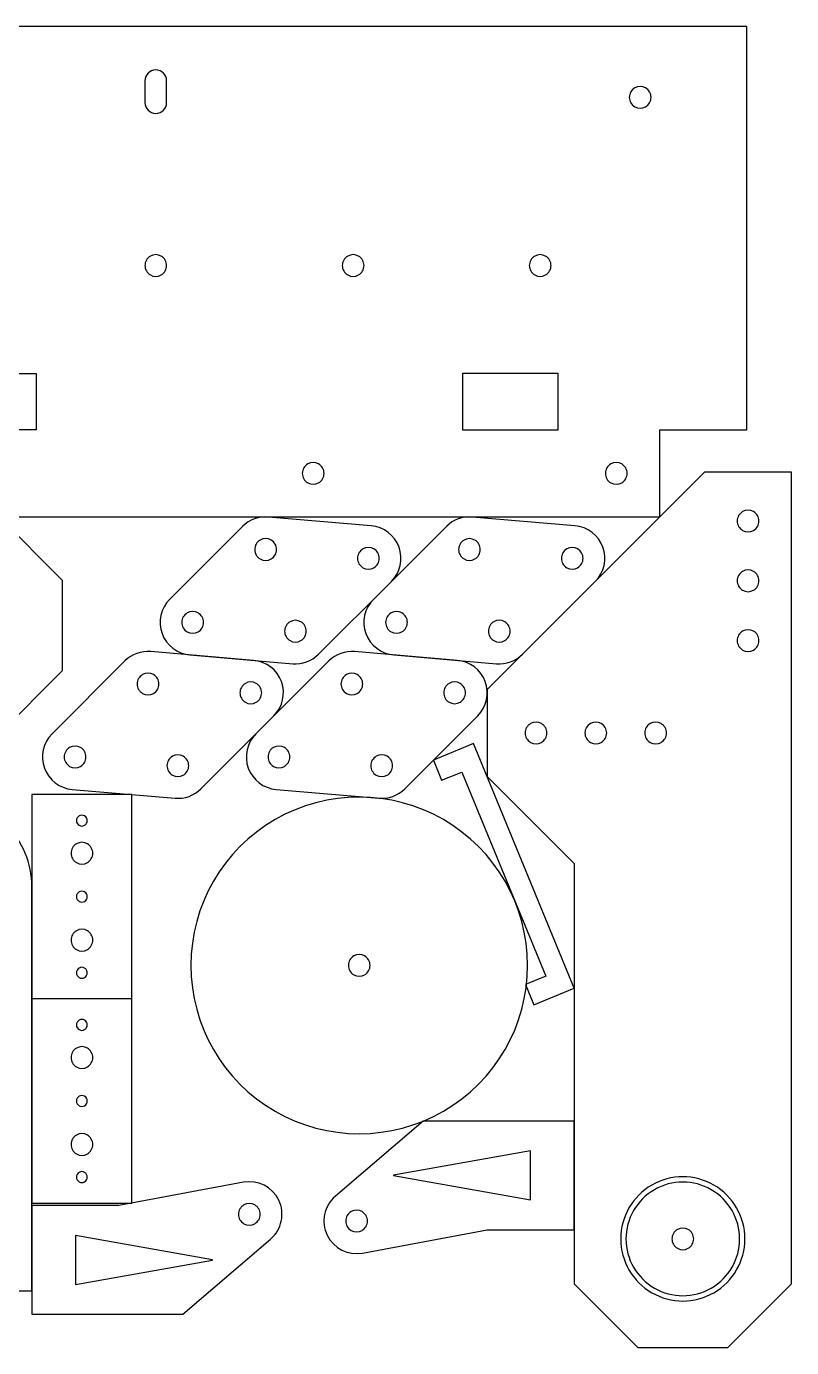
# Model space of a CAD drawing. Extents: x 0 to 508, y 0 to 304.
# Drawn here: x 332.2 to 508.1, y 0.1 to 304 of the extents above; entities that cross this region are included whole.
import ezdxf

# ---------------------------------------------------------------- set-up
doc = ezdxf.new("R2010")
doc.units = 0
doc.layers.get('0').update_dxf_attribs({"linetype": 'CONTINUOUS'})

msp = doc.modelspace()

# ---------------------------------------------------------------- linework, layer by layer
at = {"color": 7}
for points in [[(497.820765, 304.010272), (318.470756, 304.010272)], [(497.820765, 211.190258), (497.820765, 304.010272)], [(359.457942, 291.51027), (359.457942, 286.510254)], [(364.457932, 286.510254), (364.457932, 291.51027)], [(318.470756, 224.190264), (334.470745, 224.190264)], [(334.470745, 224.190264), (334.470745, 211.190258)], [(454.47077, 211.190258), (454.47077, 224.190264), (432.470772, 224.190264), (432.470772, 211.190258)], [(334.470745, 211.190258), (318.470756, 211.190258)], [(432.470772, 211.190258), (454.47077, 211.190258)], [(477.820752, 211.190258), (497.820765, 211.190258)], [(477.820752, 191.190264), (477.820752, 211.190258)], [(488.120769, 201.490265), (438.120764, 151.490262)], [(508.120782, 201.490265), (488.120769, 201.490265)], [(508.120782, 14.764925), (508.120782, 201.490265)], [(318.470756, 191.190264), (477.820752, 191.190264)], [(340.490757, 176.545595), (325.846122, 191.190264)], [(381.905351, 188.993563), (365.138547, 172.226748)], [(411.473332, 189.142434), (387.847734, 191.162988)], [(428.7647, 188.993563), (411.997895, 172.226748)], [(458.332734, 189.142434), (434.707109, 191.162988)], [(340.490757, 155.834919), (340.490757, 176.545595)], [(399.370735, 159.599609), (416.137566, 176.366408)], [(446.230084, 159.599609), (462.996915, 176.366408)], [(354.871523, 158.050066), (338.104692, 141.283251)], [(384.439504, 158.198944), (360.813932, 160.219483)], [(369.802754, 159.45073), (393.428352, 157.430176)], [(401.730871, 158.050066), (384.964067, 141.283251)], [(431.298879, 158.198944), (407.673281, 160.219483)], [(416.662103, 159.45073), (440.287728, 157.430176)], [(325.846122, 141.190266), (340.490757, 155.834919)], [(438.120764, 151.490262), (438.120764, 131.490265)], [(372.336907, 128.656109), (389.103711, 145.422911)], [(419.196282, 128.656109), (435.96306, 145.422911)], [(435.023577, 139.031967), (425.773241, 135.233079)], [(458.120776, 82.789993), (435.023577, 139.031967)], [(425.773241, 135.233079), (427.672685, 130.607924)], [(427.672685, 130.607924), (432.297866, 132.50736)], [(432.297866, 132.50736), (451.596178, 85.515712)], [(438.120764, 131.490265), (458.120776, 111.490271)], [(342.768925, 128.507233), (366.394524, 126.486679)], [(389.628274, 128.507233), (413.253872, 126.486679)], [(356.47077, 127.335404), (333.470779, 127.335404)], [(333.470779, 127.335404), (333.470779, 80.3354)], [(356.47077, 80.3354), (356.47077, 127.335404)], [(458.120776, 111.490271), (458.120776, 14.764925)], [(333.470779, 13.19026), (333.470779, 106.190269)], [(451.596178, 85.515712), (446.970997, 83.616263)], [(446.970997, 83.616263), (448.87044, 78.991105)], [(448.87044, 78.991105), (458.120776, 82.789993)], [(356.47077, 80.3354), (333.470779, 80.3354), (333.470779, 33.335407)], [(356.47077, 33.335407), (356.47077, 80.3354)], [(423.408713, 52.226057), (403.236906, 34.91797)], [(458.120776, 52.226057), (423.408713, 52.226057)], [(458.120776, 27.226051), (458.120776, 52.226057)], [(448.12077, 45.339098), (416.578706, 39.77739)], [(448.12077, 34.112981), (448.12077, 45.339098)], [(416.578706, 39.77739), (416.578706, 39.674689)], [(416.578706, 39.674689), (448.12077, 34.112981)], [(382.087173, 38.143566), (353.470792, 32.772294)], [(333.470779, 33.335407), (356.47077, 33.335407)], [(333.470779, 32.772294), (333.470779, 7.772318)], [(353.470792, 32.772294), (333.470779, 32.772294)], [(343.470759, 25.885365), (343.470759, 14.659248)], [(375.012823, 20.323654), (343.470759, 25.885365)], [(368.182816, 7.772318), (388.354596, 25.080373)], [(409.504356, 21.854779), (438.120764, 27.226051)], [(438.120764, 27.226051), (458.120776, 27.226051)], [(343.470759, 14.659248), (375.012823, 20.220956)], [(375.012823, 20.220956), (375.012823, 20.323654)], [(260.470756, 13.19026), (333.470779, 13.19026)], [(458.120776, 14.764925), (472.765438, 0.120272)], [(493.476095, 0.120272), (508.120782, 14.764925)], [(333.470779, 7.772318), (368.182816, 7.772318)], [(472.765437, 0.120272), (493.476095, 0.120272)]]:
    msp.add_lwpolyline(points, dxfattribs=at)
for points in [[(475.820766, 287.696037)], [(364.457932, 249.010276)], [(409.833604, 249.010276)], [(452.833581, 249.010276)], [(400.645762, 201.190262)], [(470.320767, 201.190262)], [(500.620771, 190.240264)], [(389.708681, 183.690167)], [(436.568056, 183.690167)], [(413.334253, 181.669714)], [(460.193628, 181.669714)], [(500.620771, 176.490262)], [(372.941824, 166.92345)], [(396.567422, 164.902997)], [(419.801199, 166.92345)], [(443.426771, 164.902997)], [(500.620771, 162.740263)], [(362.674853, 152.746673)], [(409.534201, 152.746673)], [(386.300424, 150.726217)], [(433.1598, 150.726217)], [(451.870762, 141.490263)], [(465.620761, 141.490263)], [(479.37076, 141.490263)], [(345.907995, 135.979953)], [(369.533567, 133.959499)], [(392.76737, 135.979953)], [(416.392942, 133.959499)], [(346.220759, 121.3354)], [(347.470756, 113.8354)], [(346.220759, 103.835398)], [(347.470756, 93.8354)], [(346.220759, 86.335399)], [(411.226159, 88.032638)], [(447.426159, 88.032638)], [(346.220759, 74.335399)], [(347.470756, 66.835401)], [(346.220759, 56.8354)], [(347.470756, 46.835399)], [(346.220759, 39.3354)], [(385.97078, 30.772301)], [(410.620766, 29.226044)], [(485.620774, 25.120261)], [(496.189079, 25.120261)], [(497.408279, 25.120261)]]:
    msp.add_lwpolyline(points, close=True, dxfattribs=at)
for points in [[(361.957937, 294.005257), (360.579183, 294.005257), (359.460707, 292.889022), (359.457943, 291.51027)], [(364.457932, 291.51027), (364.455168, 292.889022), (363.336692, 294.005257), (361.957937, 294.005257)], [(472.069324, 289.865278), (471.295087, 289.417581), (470.818983, 288.590393), (470.820776, 287.696037)], [(474.572218, 289.865278), (473.797981, 290.312975), (472.843562, 290.312975), (472.069324, 289.865278)], [(475.820766, 287.696037), (475.82256, 288.590393), (475.346456, 289.417581), (474.572218, 289.865278)], [(359.457942, 286.510254), (359.460707, 285.131502), (360.579183, 284.015267), (361.957937, 284.015267)], [(361.957937, 284.015267), (363.336692, 284.015267), (364.455168, 285.131502), (364.457932, 286.510254)], [(470.820776, 287.696037), (470.818983, 286.80168), (471.295087, 285.974493), (472.069324, 285.526796)], [(474.572218, 285.526796), (475.346456, 285.974493), (475.82256, 286.80168), (475.820766, 287.696037)], [(472.069324, 285.526796), (472.843562, 285.079099), (473.797981, 285.079099), (474.572218, 285.526796)], [(360.70649, 251.179517), (359.932253, 250.73182), (359.456149, 249.904632), (359.457943, 249.010276)], [(363.209385, 251.179517), (362.435147, 251.627214), (361.480728, 251.627214), (360.70649, 251.179517)], [(364.457932, 249.010276), (364.459726, 249.904632), (363.983622, 250.73182), (363.209385, 251.179517)], [(406.083591, 251.175346), (405.310086, 250.728763), (404.833587, 249.903443), (404.833587, 249.010276)], [(408.5836, 251.175346), (407.810094, 251.62193), (406.857097, 251.62193), (406.083591, 251.175346)], [(409.833604, 249.010276), (409.833604, 249.903443), (409.357105, 250.728763), (408.5836, 251.175346)], [(449.082139, 251.179517), (448.307901, 250.73182), (447.831798, 249.904632), (447.833591, 249.010276)], [(451.585033, 251.179517), (450.810795, 251.627214), (449.856377, 251.627214), (449.082139, 251.179517)], [(452.833581, 249.010276), (452.835375, 249.904632), (452.359271, 250.73182), (451.585033, 251.179517)], [(359.457943, 249.010276), (359.456149, 248.115919), (359.932253, 247.288732), (360.70649, 246.841035)], [(360.70649, 246.841035), (361.480728, 246.393338), (362.435147, 246.393338), (363.209385, 246.841035)], [(363.209385, 246.841035), (363.983622, 247.288732), (364.459726, 248.115919), (364.457932, 249.010276)], [(404.833587, 249.010276), (404.833587, 248.117109), (405.310086, 247.291789), (406.083591, 246.845205)], [(406.083591, 246.845205), (406.857097, 246.398622), (407.810094, 246.398622), (408.5836, 246.845205)], [(408.5836, 246.845205), (409.357105, 247.291789), (409.833604, 248.117109), (409.833604, 249.010276)], [(447.833591, 249.010276), (447.831798, 248.115919), (448.307901, 247.288732), (449.082139, 246.841035)], [(449.082139, 246.841035), (449.856377, 246.393338), (450.810795, 246.393338), (451.585033, 246.841035)], [(451.585033, 246.841035), (452.359271, 247.288732), (452.835375, 248.115919), (452.833581, 249.010276)], [(399.397214, 203.359503), (398.622976, 203.8072), (397.668558, 203.8072), (396.89432, 203.359503)], [(469.072219, 203.359503), (468.297981, 203.8072), (467.343563, 203.8072), (466.569325, 203.359503)], [(396.89432, 203.359503), (396.120082, 202.911806), (395.643979, 202.084618), (395.645772, 201.190262)], [(395.645772, 201.190262), (395.643979, 200.295906), (396.120082, 199.468718), (396.89432, 199.021021)], [(400.645762, 201.190262), (400.647556, 202.084618), (400.171452, 202.911806), (399.397214, 203.359503)], [(399.397214, 199.021021), (400.171452, 199.468718), (400.647556, 200.295906), (400.645762, 201.190262)], [(466.569325, 203.359503), (465.795087, 202.911806), (465.318983, 202.084618), (465.320777, 201.190262)], [(465.320777, 201.190262), (465.318983, 200.295906), (465.795087, 199.468718), (466.569325, 199.021021)], [(470.320767, 201.190262), (470.32256, 202.084618), (469.846457, 202.911806), (469.072219, 203.359503)], [(469.072219, 199.021021), (469.846457, 199.468718), (470.32256, 200.295906), (470.320767, 201.190262)], [(396.89432, 199.021021), (397.668558, 198.573324), (398.622976, 198.573324), (399.397214, 199.021021)], [(466.569325, 199.021021), (467.343563, 198.573324), (468.297981, 198.573324), (469.072219, 199.021021)], [(496.870758, 192.405334), (496.097253, 191.958751), (495.620754, 191.133431), (495.620754, 190.240264)], [(499.370767, 192.405334), (498.597261, 192.851918), (497.644264, 192.851918), (496.870758, 192.405334)], [(500.620771, 190.240264), (500.620771, 191.133431), (500.144272, 191.958751), (499.370767, 192.405334)], [(387.847734, 191.162985), (385.643951, 191.351457), (383.469349, 190.557561), (381.905351, 188.993563)], [(417.879456, 184.241738), (416.87898, 186.982204), (414.380128, 188.893839), (411.473359, 189.142436)], [(434.707109, 191.162985), (432.503318, 191.351465), (430.328704, 190.557569), (428.7647, 188.993563)], [(464.738804, 184.241738), (463.738329, 186.982204), (461.239477, 188.893839), (458.332708, 189.142436)], [(495.620754, 190.240264), (495.620754, 189.347097), (496.097253, 188.521777), (496.870758, 188.075193)], [(499.370767, 188.075193), (500.144272, 188.521777), (500.620771, 189.347097), (500.620771, 190.240264)], [(385.957239, 185.859408), (385.183001, 185.411712), (384.706897, 184.584524), (384.708691, 183.690167)], [(388.460133, 185.859408), (387.685895, 186.307105), (386.731477, 186.307105), (385.957239, 185.859408)], [(389.708681, 183.690167), (389.710475, 184.584524), (389.234371, 185.411712), (388.460133, 185.859408)], [(432.818044, 185.855238), (432.044539, 185.408655), (431.56804, 184.583334), (431.56804, 183.690167)], [(435.318052, 185.855238), (434.544547, 186.301821), (433.591549, 186.301821), (432.818044, 185.855238)], [(436.568056, 183.690167), (436.568056, 184.583334), (436.091557, 185.408655), (435.318052, 185.855238)], [(496.870758, 188.075193), (497.644264, 187.62861), (498.597261, 187.62861), (499.370767, 188.075193)], [(384.708691, 183.690167), (384.706897, 182.795811), (385.183001, 181.968623), (385.957239, 181.520926)], [(388.460133, 181.520926), (389.234371, 181.968623), (389.710475, 182.795811), (389.708681, 183.690167)], [(409.582811, 183.838955), (408.808573, 183.391258), (408.332469, 182.56407), (408.334263, 181.669714)], [(412.085705, 183.838955), (411.311467, 184.286652), (410.357049, 184.286652), (409.582811, 183.838955)], [(413.334253, 181.669714), (413.336046, 182.56407), (412.859943, 183.391258), (412.085705, 183.838955)], [(416.137566, 176.366413), (418.200466, 178.429312), (418.879932, 181.501272), (417.879456, 184.241738)], [(431.56804, 183.690167), (431.56804, 182.797), (432.044539, 181.97168), (432.818044, 181.525097)], [(435.318052, 181.525097), (436.091557, 181.97168), (436.568056, 182.797), (436.568056, 183.690167)], [(456.443616, 183.834784), (455.670111, 183.388201), (455.193612, 182.562881), (455.193612, 181.669714)], [(458.943624, 183.834784), (458.170119, 184.281368), (457.217121, 184.281368), (456.443616, 183.834784)], [(460.193628, 181.669714), (460.193628, 182.562881), (459.717129, 183.388201), (458.943624, 183.834784)], [(462.996915, 176.366413), (465.059814, 178.429312), (465.73928, 181.501272), (464.738804, 184.241738)], [(385.957239, 181.520926), (386.731477, 181.07323), (387.685895, 181.07323), (388.460133, 181.520926)], [(408.334263, 181.669714), (408.332469, 180.775357), (408.808573, 179.94817), (409.582811, 179.500473)], [(409.582811, 179.500473), (410.357049, 179.052776), (411.311467, 179.052776), (412.085705, 179.500473)], [(412.085705, 179.500473), (412.859943, 179.94817), (413.336046, 180.775357), (413.334253, 181.669714)], [(432.818044, 181.525097), (433.591549, 181.078513), (434.544547, 181.078513), (435.318052, 181.525097)], [(455.193612, 181.669714), (455.193612, 180.776547), (455.670111, 179.951227), (456.443616, 179.504643)], [(456.443616, 179.504643), (457.217121, 179.05806), (458.170119, 179.05806), (458.943624, 179.504643)], [(458.943624, 179.504643), (459.717129, 179.951227), (460.193628, 180.776547), (460.193628, 181.669714)], [(496.870758, 178.655333), (496.097253, 178.208749), (495.620754, 177.383429), (495.620754, 176.490262)], [(495.620754, 176.490262), (495.620754, 175.597095), (496.097253, 174.771775), (496.870758, 174.325192)], [(499.370767, 178.655333), (498.597261, 179.101916), (497.644264, 179.101916), (496.870758, 178.655333)], [(500.620771, 176.490262), (500.620771, 177.383429), (500.144272, 178.208749), (499.370767, 178.655333)], [(499.370767, 174.325192), (500.144272, 174.771775), (500.620771, 175.597095), (500.620771, 176.490262)], [(496.870758, 174.325192), (497.644264, 173.878608), (498.597261, 173.878608), (499.370767, 174.325192)], [(365.138547, 172.226751), (363.075649, 170.163851), (362.396184, 167.091893), (363.39666, 164.351428)], [(411.997895, 172.226751), (409.934998, 170.163851), (409.255533, 167.091893), (410.256009, 164.351428)], [(369.190382, 169.092691), (368.416144, 168.644994), (367.94004, 167.817807), (367.941834, 166.92345)], [(371.693276, 169.092691), (370.919038, 169.540388), (369.964619, 169.540388), (369.190382, 169.092691)], [(372.941824, 166.92345), (372.943617, 167.817807), (372.467513, 168.644994), (371.693276, 169.092691)], [(395.317418, 167.068067), (394.543913, 167.514651), (393.590915, 167.514651), (392.81741, 167.068067)], [(416.049757, 169.092691), (415.275519, 168.644994), (414.799415, 167.817807), (414.801209, 166.92345)], [(418.552651, 169.092691), (417.778413, 169.540388), (416.823995, 169.540388), (416.049757, 169.092691)], [(419.801199, 166.92345), (419.802992, 167.817807), (419.326889, 168.644994), (418.552651, 169.092691)], [(442.178223, 167.072238), (441.403985, 167.519934), (440.449566, 167.519934), (439.675329, 167.072238)], [(363.39666, 164.351428), (364.397135, 161.610963), (366.895986, 159.699328), (369.802754, 159.45073)], [(367.941834, 166.92345), (367.94004, 166.029094), (368.416144, 165.201906), (369.190382, 164.754209)], [(369.190382, 164.754209), (369.964619, 164.306512), (370.919038, 164.306512), (371.693276, 164.754209)], [(371.693276, 164.754209), (372.467513, 165.201906), (372.943617, 166.029094), (372.941824, 166.92345)], [(392.81741, 167.068067), (392.043904, 166.621484), (391.567405, 165.796163), (391.567405, 164.902997)], [(391.567405, 164.902997), (391.567405, 164.00983), (392.043904, 163.184509), (392.81741, 162.737926)], [(396.567422, 164.902997), (396.567422, 165.796163), (396.090923, 166.621484), (395.317418, 167.068067)], [(395.317418, 162.737926), (396.090923, 163.184509), (396.567422, 164.00983), (396.567422, 164.902997)], [(410.256009, 164.351428), (411.256484, 161.610963), (413.755335, 159.699328), (416.662103, 159.45073)], [(414.801209, 166.92345), (414.799415, 166.029094), (415.275519, 165.201906), (416.049757, 164.754209)], [(416.049757, 164.754209), (416.823995, 164.306512), (417.778413, 164.306512), (418.552651, 164.754209)], [(418.552651, 164.754209), (419.326889, 165.201906), (419.802992, 166.029094), (419.801199, 166.92345)], [(439.675329, 167.072238), (438.901091, 166.624541), (438.424987, 165.797353), (438.426781, 164.902997)], [(438.426781, 164.902997), (438.424987, 164.00864), (438.901091, 163.181452), (439.675329, 162.733756)], [(443.426771, 164.902997), (443.428564, 165.797353), (442.95246, 166.624541), (442.178223, 167.072238)], [(442.178223, 162.733756), (442.95246, 163.181452), (443.428564, 164.00864), (443.426771, 164.902997)], [(496.870758, 164.905334), (496.097253, 164.45875), (495.620754, 163.63343), (495.620754, 162.740263)], [(499.370767, 164.905334), (498.597261, 165.351917), (497.644264, 165.351917), (496.870758, 164.905334)], [(500.620771, 162.740263), (500.620771, 163.63343), (500.144272, 164.45875), (499.370767, 164.905334)], [(392.81741, 162.737926), (393.590915, 162.291342), (394.543913, 162.291342), (395.317418, 162.737926)], [(439.675329, 162.733756), (440.449566, 162.286059), (441.403985, 162.286059), (442.178223, 162.733756)], [(495.620754, 162.740263), (495.620754, 161.847096), (496.097253, 161.021776), (496.870758, 160.575193)], [(499.370767, 160.575193), (500.144272, 161.021776), (500.620771, 161.847096), (500.620771, 162.740263)], [(360.813906, 160.219488), (358.610123, 160.40796), (356.435521, 159.614064), (354.871523, 158.050066)], [(390.845627, 153.298241), (389.845151, 156.038707), (387.346299, 157.950342), (384.43953, 158.198939)], [(393.428352, 157.430182), (395.632135, 157.241709), (397.806737, 158.035604), (399.370735, 159.599601)], [(407.673281, 160.219488), (405.469489, 160.407968), (403.294875, 159.614072), (401.730871, 158.050066)], [(437.704976, 153.298241), (436.7045, 156.038707), (434.205648, 157.950342), (431.298879, 158.198939)], [(440.287701, 157.430182), (442.491492, 157.241701), (444.666106, 158.035596), (446.23011, 159.599601)], [(496.870758, 160.575193), (497.644264, 160.128609), (498.597261, 160.128609), (499.370767, 160.575193)], [(361.426305, 154.915914), (360.652067, 155.363611), (359.697648, 155.363611), (358.92341, 154.915914)], [(408.285653, 154.915914), (407.511415, 155.363611), (406.556997, 155.363611), (405.782759, 154.915914)], [(358.92341, 154.915914), (358.149173, 154.468217), (357.673069, 153.641029), (357.674863, 152.746673)], [(357.674863, 152.746673), (357.673069, 151.852317), (358.149173, 151.025129), (358.92341, 150.577432)], [(362.674853, 152.746673), (362.676646, 153.641029), (362.200542, 154.468217), (361.426305, 154.915914)], [(361.426305, 150.577432), (362.200542, 151.025129), (362.676646, 151.852317), (362.674853, 152.746673)], [(382.548982, 152.895458), (381.774745, 152.447761), (381.298641, 151.620573), (381.300434, 150.726217)], [(385.051876, 152.895458), (384.277639, 153.343154), (383.32322, 153.343154), (382.548982, 152.895458)], [(386.300424, 150.726217), (386.302218, 151.620573), (385.826114, 152.447761), (385.051876, 152.895458)], [(389.103738, 145.422916), (391.166637, 147.485815), (391.846103, 150.557775), (390.845627, 153.298241)], [(405.782759, 154.915914), (405.008521, 154.468217), (404.532418, 153.641029), (404.534211, 152.746673)], [(404.534211, 152.746673), (404.532418, 151.852317), (405.008521, 151.025129), (405.782759, 150.577432)], [(409.534201, 152.746673), (409.535995, 153.641029), (409.059891, 154.468217), (408.285653, 154.915914)], [(408.285653, 150.577432), (409.059891, 151.025129), (409.535995, 151.852317), (409.534201, 152.746673)], [(429.409787, 152.891287), (428.636282, 152.444704), (428.159783, 151.619384), (428.159783, 150.726217)], [(431.909795, 152.891287), (431.13629, 153.337871), (430.183292, 153.337871), (429.409787, 152.891287)], [(433.1598, 150.726217), (433.1598, 151.619384), (432.683301, 152.444704), (431.909795, 152.891287)], [(435.963086, 145.422916), (438.025986, 147.485815), (438.705452, 150.557775), (437.704976, 153.298241)], [(358.92341, 150.577432), (359.697648, 150.129735), (360.652067, 150.129735), (361.426305, 150.577432)], [(381.300434, 150.726217), (381.298641, 149.83186), (381.774745, 149.004673), (382.548982, 148.556976)], [(385.051876, 148.556976), (385.826114, 149.004673), (386.302218, 149.83186), (386.300424, 150.726217)], [(405.782759, 150.577432), (406.556997, 150.129735), (407.511415, 150.129735), (408.285653, 150.577432)], [(428.159783, 150.726217), (428.159783, 149.83305), (428.636282, 149.007729), (429.409787, 148.561146)], [(431.909796, 148.561146), (432.683301, 149.007729), (433.1598, 149.83305), (433.1598, 150.726217)], [(382.548982, 148.556976), (383.32322, 148.109279), (384.277639, 148.109279), (385.051876, 148.556976)], [(429.409787, 148.561146), (430.183292, 148.114562), (431.13629, 148.114562), (431.909796, 148.561146)], [(448.11932, 143.659504), (447.345083, 143.211808), (446.868979, 142.38462), (446.870772, 141.490263)], [(450.622215, 143.659504), (449.847977, 144.107201), (448.893558, 144.107201), (448.11932, 143.659504)], [(451.870762, 141.490263), (451.872556, 142.38462), (451.396452, 143.211808), (450.622215, 143.659504)], [(461.869319, 143.659504), (461.095082, 143.211808), (460.618978, 142.38462), (460.620771, 141.490263)], [(464.372213, 143.659504), (463.597976, 144.107201), (462.643557, 144.107201), (461.869319, 143.659504)], [(465.620761, 141.490263), (465.622555, 142.38462), (465.146451, 143.211808), (464.372213, 143.659504)], [(475.619318, 143.659504), (474.845081, 143.211808), (474.368977, 142.38462), (474.37077, 141.490263)], [(478.122212, 143.659504), (477.347975, 144.107201), (476.393556, 144.107201), (475.619318, 143.659504)], [(479.37076, 141.490263), (479.372554, 142.38462), (478.89645, 143.211808), (478.122212, 143.659504)], [(338.104692, 141.283253), (336.041794, 139.220354), (335.362329, 136.148396), (336.362805, 133.407931)], [(384.964067, 141.283253), (382.901169, 139.220354), (382.221704, 136.148396), (383.22218, 133.407931)], [(446.870772, 141.490263), (446.868979, 140.595907), (447.345083, 139.768719), (448.11932, 139.321022)], [(450.622215, 139.321022), (451.396452, 139.768719), (451.872556, 140.595907), (451.870762, 141.490263)], [(460.620771, 141.490263), (460.618978, 140.595907), (461.095082, 139.768719), (461.869319, 139.321022)], [(464.372213, 139.321022), (465.146451, 139.768719), (465.622555, 140.595907), (465.620761, 141.490263)], [(474.37077, 141.490263), (474.368977, 140.595907), (474.845081, 139.768719), (475.619318, 139.321022)], [(478.122212, 139.321022), (478.89645, 139.768719), (479.372554, 140.595907), (479.37076, 141.490263)], [(342.156553, 138.149194), (341.382315, 137.701497), (340.906211, 136.874309), (340.908005, 135.979953)], [(344.659447, 138.149194), (343.885209, 138.596891), (342.930791, 138.596891), (342.156553, 138.149194)], [(345.907995, 135.979953), (345.909789, 136.874309), (345.433685, 137.701497), (344.659447, 138.149194)], [(389.017358, 138.145024), (388.243853, 137.69844), (387.767354, 136.87312), (387.767354, 135.979953)], [(391.517366, 138.145024), (390.743861, 138.591607), (389.790863, 138.591607), (389.017358, 138.145024)], [(392.76737, 135.979953), (392.76737, 136.87312), (392.290871, 137.69844), (391.517366, 138.145024)], [(448.11932, 139.321022), (448.893558, 138.873326), (449.847977, 138.873326), (450.622215, 139.321022)], [(461.869319, 139.321022), (462.643557, 138.873326), (463.597976, 138.873326), (464.372213, 139.321022)], [(475.619318, 139.321022), (476.393556, 138.873326), (477.347975, 138.873326), (478.122212, 139.321022)], [(340.908005, 135.979953), (340.906211, 135.085597), (341.382315, 134.258409), (342.156553, 133.810712)], [(342.156553, 133.810712), (342.930791, 133.363015), (343.885209, 133.363015), (344.659447, 133.810712)], [(344.659447, 133.810712), (345.433685, 134.258409), (345.909789, 135.085597), (345.907995, 135.979953)], [(365.782125, 136.12874), (365.007887, 135.681044), (364.531783, 134.853856), (364.533577, 133.959499)], [(364.533577, 133.959499), (364.531783, 133.065143), (365.007887, 132.237955), (365.782125, 131.790258)], [(368.285019, 136.12874), (367.510781, 136.576437), (366.556363, 136.576437), (365.782125, 136.12874)], [(369.533567, 133.959499), (369.53536, 134.853856), (369.059257, 135.681044), (368.285019, 136.12874)], [(368.285019, 131.790258), (369.059257, 132.237955), (369.53536, 133.065143), (369.533567, 133.959499)], [(387.767354, 135.979953), (387.767354, 135.086786), (388.243853, 134.261466), (389.017358, 133.814882)], [(389.017358, 133.814882), (389.790863, 133.368299), (390.743861, 133.368299), (391.517366, 133.814882)], [(391.517366, 133.814882), (392.290871, 134.261466), (392.76737, 135.086786), (392.76737, 135.979953)], [(412.6415, 136.12874), (411.867262, 135.681044), (411.391159, 134.853856), (411.392952, 133.959499)], [(411.392952, 133.959499), (411.391159, 133.065143), (411.867262, 132.237955), (412.6415, 131.790258)], [(415.144394, 136.12874), (414.370156, 136.576437), (413.415738, 136.576437), (412.6415, 136.12874)], [(416.392942, 133.959499), (416.394736, 134.853856), (415.918632, 135.681044), (415.144394, 136.12874)], [(415.144394, 131.790258), (415.918632, 132.237955), (416.394736, 133.065143), (416.392942, 133.959499)], [(336.362805, 133.407931), (337.36328, 130.667466), (339.862131, 128.755831), (342.768899, 128.507233)], [(365.782125, 131.790258), (366.556363, 131.342562), (367.510781, 131.342562), (368.285019, 131.790258)], [(383.22218, 133.407931), (384.222656, 130.667466), (386.721506, 128.755831), (389.628274, 128.507233)], [(412.6415, 131.790258), (413.415738, 131.342562), (414.370156, 131.342562), (415.144394, 131.790258)], [(366.394524, 126.486685), (368.598306, 126.298212), (370.772908, 127.092107), (372.336907, 128.656104)], [(428.082006, 121.564686), (416.105215, 128.482273), (401.347112, 128.482273), (389.370321, 121.564686)], [(413.253873, 126.486685), (415.457664, 126.298204), (417.632277, 127.092099), (419.196282, 128.656104)], [(344.345038, 122.420021), (343.957919, 122.196173), (343.719867, 121.782579), (343.720764, 121.3354)], [(345.596485, 122.420021), (345.209366, 122.643869), (344.732157, 122.643869), (344.345038, 122.420021)], [(346.220759, 121.3354), (346.221656, 121.782579), (345.983604, 122.196173), (345.596485, 122.420021)], [(389.370321, 121.564686), (377.393531, 114.647099), (370.018935, 101.863635), (370.026168, 88.032638)], [(447.426159, 88.032638), (447.433392, 101.863635), (440.058797, 114.647099), (428.082006, 121.564686)], [(333.470779, 106.190262), (333.47078, 111.494594), (331.363641, 116.581675), (327.612911, 120.332403)], [(343.720764, 121.3354), (343.719867, 120.888222), (343.957919, 120.474628), (344.345038, 120.25078)], [(344.345038, 120.25078), (344.732157, 120.026932), (345.209366, 120.026932), (345.596485, 120.25078)], [(345.596485, 120.25078), (345.983604, 120.474628), (346.221656, 120.888222), (346.220759, 121.3354)], [(343.719314, 116.004641), (342.945077, 115.556944), (342.468973, 114.729756), (342.470766, 113.8354)], [(346.222208, 116.004641), (345.447971, 116.452337), (344.493552, 116.452337), (343.719314, 116.004641)], [(347.470756, 113.8354), (347.47255, 114.729756), (346.996446, 115.556944), (346.222208, 116.004641)], [(342.470766, 113.8354), (342.468973, 112.941043), (342.945077, 112.113855), (343.719314, 111.666159)], [(346.222208, 111.666159), (346.996446, 112.113855), (347.47255, 112.941043), (347.470756, 113.8354)], [(343.719314, 111.666159), (344.493552, 111.218462), (345.447971, 111.218462), (346.222208, 111.666159)], [(344.345038, 104.920019), (343.957919, 104.696171), (343.719867, 104.282577), (343.720764, 103.835398)], [(343.720764, 103.835398), (343.719867, 103.38822), (343.957919, 102.974626), (344.345038, 102.750778)], [(345.596485, 104.920019), (345.209366, 105.143867), (344.732157, 105.143867), (344.345038, 104.920019)], [(346.220759, 103.835398), (346.221656, 104.282577), (345.983604, 104.696171), (345.596485, 104.920019)], [(345.596485, 102.750778), (345.983604, 102.974626), (346.221656, 103.38822), (346.220759, 103.835398)], [(344.345038, 102.750778), (344.732157, 102.52693), (345.209366, 102.52693), (345.596485, 102.750778)], [(343.719314, 96.004641), (342.945077, 95.556944), (342.468973, 94.729756), (342.470766, 93.8354)], [(346.222208, 96.004641), (345.447971, 96.452338), (344.493552, 96.452338), (343.719314, 96.004641)], [(347.470756, 93.8354), (347.47255, 94.729756), (346.996446, 95.556944), (346.222208, 96.004641)], [(342.470766, 93.8354), (342.468973, 92.941044), (342.945077, 92.113856), (343.719314, 91.666159)], [(343.719314, 91.666159), (344.493552, 91.218462), (345.447971, 91.218462), (346.222208, 91.666159)], [(346.222208, 91.666159), (346.996446, 92.113856), (347.47255, 92.941044), (347.470756, 93.8354)], [(407.474717, 90.201879), (406.700479, 89.754182), (406.224375, 88.926994), (406.226169, 88.032638)], [(409.977611, 90.201879), (409.203373, 90.649575), (408.248955, 90.649575), (407.474717, 90.201879)], [(411.226159, 88.032638), (411.227952, 88.926994), (410.751849, 89.754182), (409.977611, 90.201879)], [(344.345038, 87.42002), (343.957919, 87.196171), (343.719867, 86.782577), (343.720764, 86.335399)], [(343.720764, 86.335399), (343.719867, 85.888221), (343.957919, 85.474627), (344.345038, 85.250779)], [(345.596485, 87.42002), (345.209366, 87.643868), (344.732157, 87.643868), (344.345038, 87.42002)], [(344.345038, 85.250779), (344.732157, 85.02693), (345.209366, 85.02693), (345.596485, 85.250779)], [(346.220759, 86.335399), (346.221656, 86.782577), (345.983604, 87.196171), (345.596485, 87.42002)], [(345.596485, 85.250779), (345.983604, 85.474627), (346.221656, 85.888221), (346.220759, 86.335399)], [(370.026168, 88.032638), (370.018935, 74.201641), (377.393531, 61.418177), (389.370321, 54.500589)], [(406.226169, 88.032638), (406.224375, 87.138281), (406.700479, 86.311093), (407.474717, 85.863397)], [(407.474717, 85.863397), (408.248955, 85.4157), (409.203373, 85.4157), (409.977611, 85.863397)], [(409.977611, 85.863397), (410.751849, 86.311093), (411.227952, 87.138281), (411.226159, 88.032638)], [(428.082006, 54.500589), (440.058797, 61.418177), (447.433392, 74.201641), (447.426159, 88.032638)], [(344.345038, 75.42002), (343.957919, 75.196171), (343.719867, 74.782577), (343.720764, 74.335399)], [(343.720764, 74.335399), (343.719867, 73.888221), (343.957919, 73.474627), (344.345038, 73.250779)], [(345.596485, 75.42002), (345.209366, 75.643868), (344.732157, 75.643868), (344.345038, 75.42002)], [(344.345038, 73.250779), (344.732157, 73.02693), (345.209366, 73.02693), (345.596485, 73.250779)], [(346.220759, 74.335399), (346.221656, 74.782577), (345.983604, 75.196171), (345.596485, 75.42002)], [(345.596485, 73.250779), (345.983604, 73.474627), (346.221656, 73.888221), (346.220759, 74.335399)], [(343.719314, 69.004642), (342.945077, 68.556945), (342.468973, 67.729757), (342.470766, 66.835401)], [(346.222208, 69.004642), (345.447971, 69.452339), (344.493552, 69.452339), (343.719314, 69.004642)], [(347.470756, 66.835401), (347.47255, 67.729757), (346.996446, 68.556945), (346.222208, 69.004642)], [(342.470766, 66.835401), (342.468973, 65.941045), (342.945077, 65.113857), (343.719314, 64.66616)], [(343.719314, 64.66616), (344.493552, 64.218463), (345.447971, 64.218463), (346.222208, 64.66616)], [(346.222208, 64.66616), (346.996446, 65.113857), (347.47255, 65.941045), (347.470756, 66.835401)], [(344.345038, 57.92002), (343.957919, 57.696172), (343.719867, 57.282578), (343.720764, 56.8354)], [(345.596485, 57.92002), (345.209366, 58.143869), (344.732157, 58.143869), (344.345038, 57.92002)], [(346.220759, 56.8354), (346.221656, 57.282578), (345.983604, 57.696172), (345.596485, 57.92002)], [(343.720764, 56.8354), (343.719867, 56.388222), (343.957919, 55.974628), (344.345038, 55.750779)], [(344.345038, 55.750779), (344.732157, 55.526931), (345.209366, 55.526931), (345.596485, 55.750779)], [(345.596485, 55.750779), (345.983604, 55.974628), (346.221656, 56.388222), (346.220759, 56.8354)], [(389.370321, 54.500589), (401.347112, 47.583002), (416.105215, 47.583002), (428.082006, 54.500589)], [(343.719314, 49.00464), (342.945077, 48.556943), (342.468973, 47.729755), (342.470766, 46.835399)], [(346.222208, 49.00464), (345.447971, 49.452336), (344.493552, 49.452336), (343.719314, 49.00464)], [(347.470756, 46.835399), (347.47255, 47.729755), (346.996446, 48.556943), (346.222208, 49.00464)], [(342.470766, 46.835399), (342.468973, 45.941042), (342.945077, 45.113854), (343.719314, 44.666158)], [(346.222208, 44.666158), (346.996446, 45.113854), (347.47255, 45.941042), (347.470756, 46.835399)], [(343.719314, 44.666158), (344.493552, 44.218461), (345.447971, 44.218461), (346.222208, 44.666158)], [(344.345038, 40.420021), (343.957919, 40.196173), (343.719867, 39.782579), (343.720764, 39.3354)], [(345.596485, 40.420021), (345.209366, 40.643869), (344.732157, 40.643869), (344.345038, 40.420021)], [(346.220759, 39.3354), (346.221656, 39.782579), (345.983604, 40.196173), (345.596485, 40.420021)], [(490.264529, 37.493599), (485.843961, 40.045815), (480.397597, 40.045815), (475.977029, 37.493599)], [(343.720764, 39.3354), (343.719867, 38.888222), (343.957919, 38.474628), (344.345038, 38.25078)], [(344.345038, 38.25078), (344.732157, 38.026932), (345.209366, 38.026932), (345.596485, 38.25078)], [(345.596485, 38.25078), (345.983604, 38.474628), (346.221656, 38.888222), (346.220759, 39.3354)], [(390.232777, 34.016574), (388.7644, 37.0771), (385.423457, 38.769802), (382.087173, 38.143577)], [(475.977029, 37.493599), (471.556461, 34.941383), (468.833279, 30.224693), (468.833279, 25.120261)], [(489.654929, 36.437741), (485.611583, 38.772168), (480.629975, 38.772168), (476.586629, 36.437741)], [(497.408279, 25.120261), (497.408279, 30.224693), (494.685097, 34.941383), (490.264529, 37.493599)], [(388.354623, 25.080381), (390.930823, 27.290842), (391.701153, 30.956049), (390.232777, 34.016574)], [(403.236906, 34.917967), (400.660706, 32.707506), (399.890376, 29.0423), (401.358752, 25.981774)], [(476.586629, 36.437741), (472.543283, 34.103314), (470.052479, 29.789115), (470.052479, 25.120261)], [(496.189079, 25.120261), (496.189079, 29.789115), (493.698275, 34.103314), (489.654929, 36.437741)], [(382.220768, 32.937372), (381.447262, 32.490788), (380.970764, 31.665468), (380.970764, 30.772301)], [(380.970764, 30.772301), (380.970764, 29.879134), (381.447262, 29.053814), (382.220768, 28.60723)], [(384.720776, 32.937372), (383.947271, 33.383955), (382.994273, 33.383955), (382.220768, 32.937372)], [(385.97078, 30.772301), (385.97078, 31.665468), (385.494281, 32.490788), (384.720776, 32.937372)], [(384.720776, 28.60723), (385.494281, 29.053814), (385.97078, 29.879134), (385.97078, 30.772301)], [(406.869324, 31.395285), (406.095086, 30.947589), (405.618982, 30.120401), (405.620776, 29.226044)], [(409.372218, 31.395285), (408.59798, 31.842982), (407.643561, 31.842982), (406.869324, 31.395285)], [(410.620766, 29.226044), (410.622559, 30.120401), (410.146455, 30.947589), (409.372218, 31.395285)], [(382.220768, 28.60723), (382.994273, 28.160647), (383.947271, 28.160647), (384.720776, 28.60723)], [(405.620776, 29.226044), (405.618982, 28.331688), (406.095086, 27.5045), (406.869324, 27.056803)], [(409.372218, 27.056803), (410.146455, 27.5045), (410.622559, 28.331688), (410.620766, 29.226044)], [(484.37077, 27.285332), (483.597265, 27.731915), (482.644267, 27.731915), (481.870762, 27.285332)], [(401.358752, 25.981774), (402.827129, 22.921248), (406.168073, 21.228546), (409.504356, 21.854771)], [(406.869324, 27.056803), (407.643561, 26.609107), (408.59798, 26.609107), (409.372218, 27.056803)], [(468.833279, 25.120261), (468.833279, 20.015829), (471.556461, 15.299139), (475.977029, 12.746923)], [(470.052479, 25.120261), (470.052479, 20.451407), (472.543283, 16.137209), (476.586629, 13.802782)], [(481.870762, 27.285332), (481.097257, 26.838749), (480.620758, 26.013428), (480.620758, 25.120261)], [(480.620758, 25.120261), (480.620758, 24.227094), (481.097257, 23.401774), (481.870762, 22.955191)], [(485.620774, 25.120261), (485.620774, 26.013428), (485.144275, 26.838749), (484.37077, 27.285332)], [(484.37077, 22.955191), (485.144275, 23.401774), (485.620774, 24.227094), (485.620774, 25.120261)], [(489.654929, 13.802782), (493.698275, 16.137209), (496.189079, 20.451407), (496.189079, 25.120261)], [(490.264529, 12.746923), (494.685097, 15.299139), (497.408279, 20.015829), (497.408279, 25.120261)], [(481.870762, 22.955191), (482.644267, 22.508607), (483.597265, 22.508607), (484.37077, 22.955191)], [(475.977029, 12.746923), (480.397597, 10.194707), (485.843961, 10.194707), (490.264529, 12.746923)], [(476.586629, 13.802782), (480.629975, 11.468355), (485.611583, 11.468355), (489.654929, 13.802782)]]:
    msp.add_open_spline(points, degree=3, dxfattribs=at)

doc.saveas('drawing.dxf')
